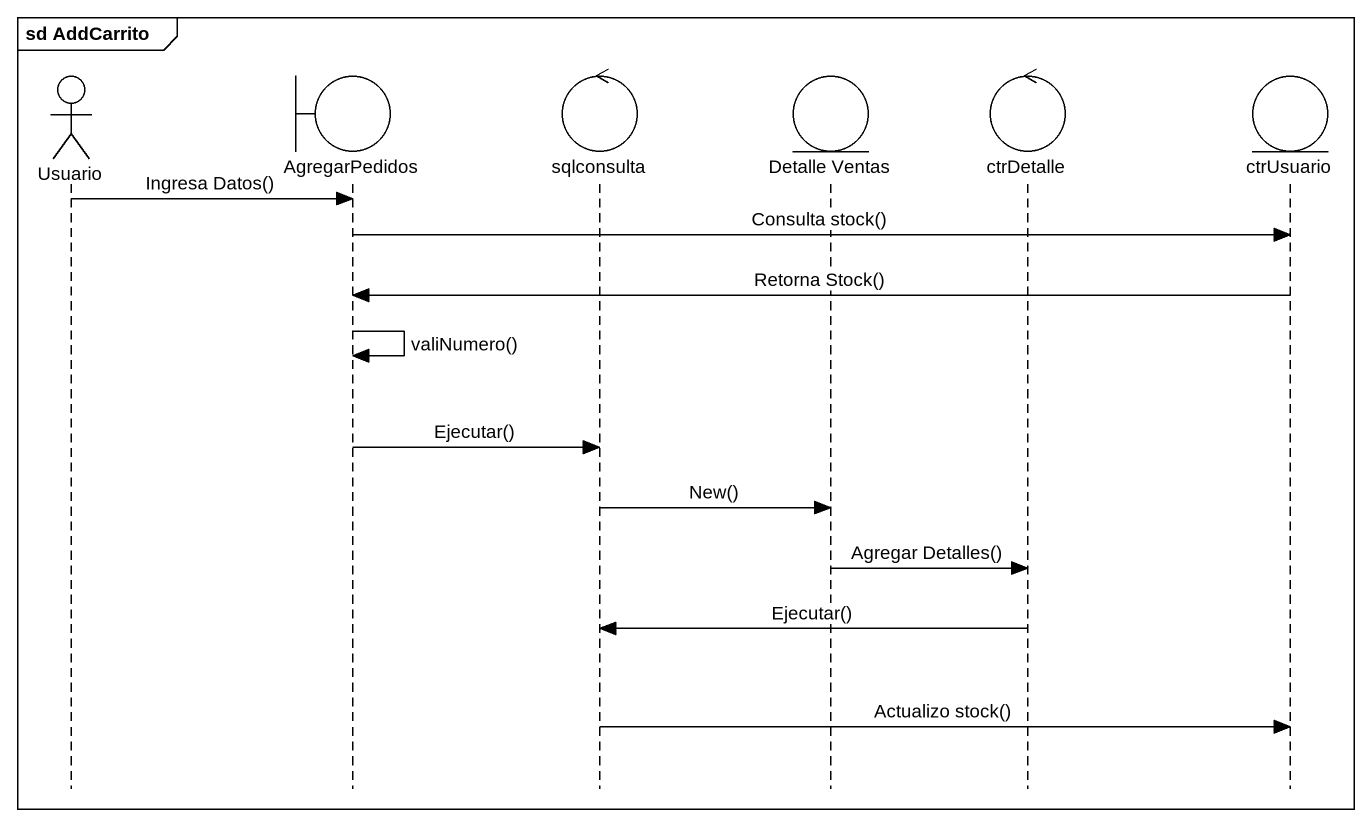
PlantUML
@startuml
mainframe sd AddCarrito
hide footbox
actor Usuario
boundary AgregarPedidos
control sqlconsulta
entity "Detalle Ventas" as Detalle_Ventas
control ctrDetalle
entity ctrUsuario

Usuario -> AgregarPedidos : Ingresa Datos()
AgregarPedidos -> ctrUsuario : Consulta stock()
ctrUsuario -> AgregarPedidos : Retorna Stock()
AgregarPedidos -> AgregarPedidos : valiNumero()
AgregarPedidos -> sqlconsulta : Ejecutar()
sqlconsulta -> Detalle_Ventas : New()
Detalle_Ventas -> ctrDetalle : Agregar Detalles()
ctrDetalle -> sqlconsulta : Ejecutar()
sqlconsulta -> ctrUsuario : Actualizo stock()
@enduml
